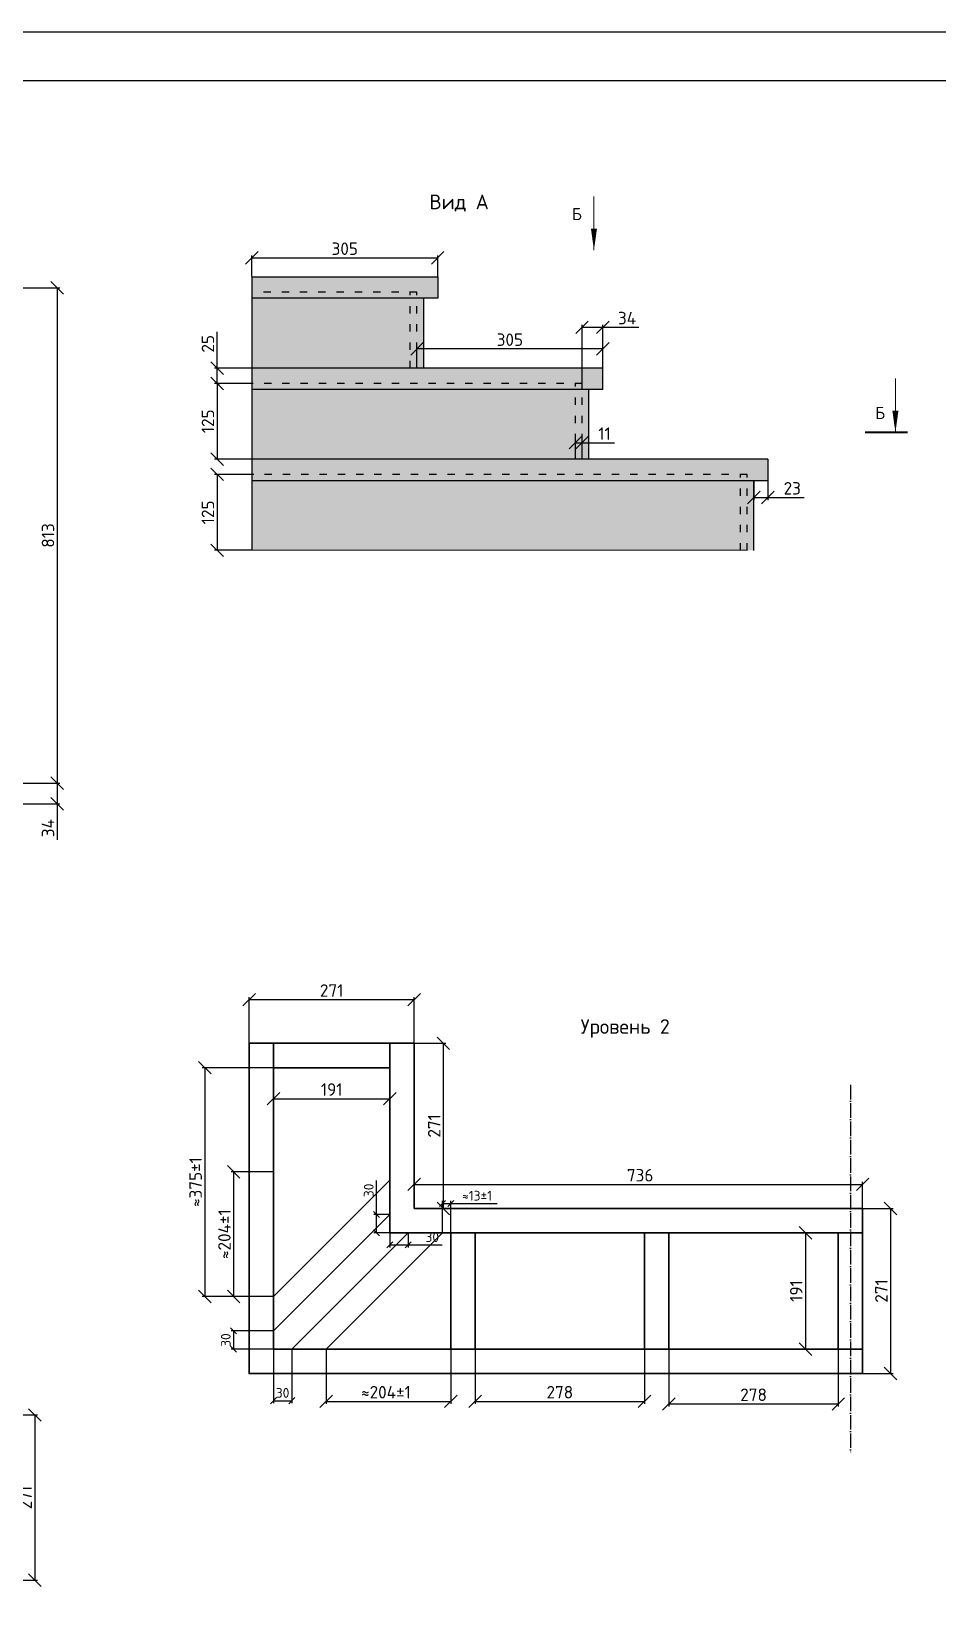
# Model space of a CAD drawing. Header units: millimetres. Extents: x 63961 to 279437, y 165795 to 374915.
# Drawn here: x 112680 to 114166, y 171321 to 173920 of the extents above; entities that cross this region are included whole.
import ezdxf

# ---------------------------------------------------------------- set-up
doc = ezdxf.new("R2010")
doc.units = ezdxf.units.MM
doc.linetypes.add('ACAD_ISO03W100', pattern=[30, 12, -18])
doc.linetypes.add('ACAD_ISO04W100', pattern=[30, 24, -3, 0, -3])
for name, color, linetype in [('Доска невидимый', 32, 'ACAD_ISO03W100'), ('Заливка доски', 32, 'Continuous'), ('Заливка ступени', 52, 'Continuous'), ('Оси', 120, 'ACAD_ISO04W100'), ('Рамка', 7, 'Continuous'), ('Ступень СМ305 Невидимая', 52, 'ACAD_ISO03W100')]:
    doc.layers.add(name, color=color, linetype=linetype)
for name, color, linetype, lineweight in [('Профиль 40x40', 220, 'Continuous', 35), ('Размеры', 150, 'Continuous', 0), ('Ступень СМ305', 52, 'Continuous', 30)]:
    doc.layers.add(name, color=color, linetype=linetype, lineweight=lineweight)
doc.styles.get("Standard").update_dxf_attribs({"font": 'isocpeur.ttf'})
doc.dimstyles.new('Копия Аннотативный', dxfattribs={"dimscale": 0, "dimtxt": 20.5, "dimasz": 20.5, "dimexe": 4.25, "dimexo": 0.625, "dimgap": 4.625, "dimtad": 1, "dimtxsty": 'Standard', "dimblk": 'OBLIQUE', "dimcen": 20.5, "dimclrd": 256, "dimclrt": 256, "dimadec": 0, "dimazin": 0, "dimtfac": 1, "dimtmove": 0, "dimatfit": 3, "dimfxl": 1, "dimtfillclr": 4, "dimarcsym": 0})

# ---------------------------------------------------------------- blocks, each defined once
blk = doc.blocks.new('_Oblique')
at = {"color": 0, "linetype": 'ByBlock', "lineweight": -2}
blk.add_line((-0.5, -0.5), (0.5, 0.5), dxfattribs=at)
blk = doc.blocks.new('*D229')
at = {"layer": 'Defpoints', "color": 0, "transparency": 16777216}
for p in [(113617.3, 173434.4), (113583.3, 173332.3), (113617.3, 173332.3)]:
    blk.add_point(p, dxfattribs=at)
at = {"layer": 'Размеры', "color": 0, "lineweight": -2, "transparency": 16777216}
for p, q in [((113583.3, 173333), (113583.3, 173438.7)), ((113617.3, 173333), (113617.3, 173438.7))]:
    blk.add_line(p, q, dxfattribs=at)
at = {"layer": 'Размеры', "lineweight": -2, "transparency": 16777216}
for p, q in [((113583.3, 173434.4), (113617.3, 173434.4)), ((113617.3, 173434.4), (113676.3, 173434.4))]:
    blk.add_line(p, q, dxfattribs=at)
at = {"layer": 'Размеры', "lineweight": -2, "transparency": 16777216, "xscale": 20.5, "yscale": 20.5, "zscale": 20.5, "rotation": 180}
blk.add_blockref('_Oblique', (113583.3, 173434.4), dxfattribs=at)
at = {"layer": 'Размеры', "lineweight": -2, "transparency": 16777216, "xscale": 20.5, "yscale": 20.5, "zscale": 20.5}
blk.add_blockref('_Oblique', (113617.3, 173434.4), dxfattribs=at)
at = {"layer": 'Размеры', "transparency": 16777216, "insert": (113657.1, 173449.5), "char_height": 20.5, "attachment_point": 5}
blk.add_mtext('34', dxfattribs=at)
blk = doc.blocks.new('*D230')
at = {"layer": 'Defpoints', "color": 0, "transparency": 16777216}
for p in [(113583.3, 173245), (113572.3, 173218), (113583.3, 173218)]:
    blk.add_point(p, dxfattribs=at)
at = {"layer": 'Размеры', "color": 0, "lineweight": -2, "transparency": 16777216}
for p, q in [((113572.3, 173218.6), (113572.3, 173249.3)), ((113583.3, 173218.6), (113583.3, 173249.3))]:
    blk.add_line(p, q, dxfattribs=at)
at = {"layer": 'Размеры', "lineweight": -2, "transparency": 16777216}
for p, q in [((113572.3, 173245), (113583.3, 173245)), ((113583.3, 173245), (113636.5, 173245))]:
    blk.add_line(p, q, dxfattribs=at)
at = {"layer": 'Размеры', "lineweight": -2, "transparency": 16777216, "xscale": 20.5, "yscale": 20.5, "zscale": 20.5, "rotation": 180}
blk.add_blockref('_Oblique', (113572.3, 173245), dxfattribs=at)
at = {"layer": 'Размеры', "lineweight": -2, "transparency": 16777216, "xscale": 20.5, "yscale": 20.5, "zscale": 20.5}
blk.add_blockref('_Oblique', (113583.3, 173245), dxfattribs=at)
at = {"layer": 'Размеры', "transparency": 16777216, "insert": (113620.2, 173259.9), "char_height": 20.5, "attachment_point": 5}
blk.add_mtext('11', dxfattribs=at)
blk = doc.blocks.new('*D231')
at = {"layer": 'Defpoints', "color": 0, "transparency": 16777216}
for p in [(113041.3, 173342.3), (112984.3, 173218), (113041.3, 173218)]:
    blk.add_point(p, dxfattribs=at)
at = {"layer": 'Размеры', "color": 0, "lineweight": -2, "transparency": 16777216}
for p, q in [((113040.7, 173342.3), (112980, 173342.3)), ((113040.7, 173218), (112980, 173218))]:
    blk.add_line(p, q, dxfattribs=at)
at = {"layer": 'Размеры', "lineweight": -2, "transparency": 16777216}
blk.add_line((112984.3, 173342.3), (112984.3, 173218), dxfattribs=at)
at = {"layer": 'Размеры', "lineweight": -2, "transparency": 16777216, "xscale": 20.5, "yscale": 20.5, "zscale": 20.5}
for p, rotation in [((112984.3, 173342.3), 90), ((112984.3, 173218), 270)]:
    blk.add_blockref('_Oblique', p, dxfattribs=dict(at, rotation=rotation))
at = {"layer": 'Размеры', "transparency": 16777216, "insert": (112969.2, 173280.2), "char_height": 20.5, "attachment_point": 5, "rotation": 90}
blk.add_mtext('125', dxfattribs=at)
blk = doc.blocks.new('*D232')
at = {"layer": 'Defpoints', "color": 0, "transparency": 16777216}
for p in [(113041.3, 173193), (112984.3, 173068.4), (113041.3, 173068.4)]:
    blk.add_point(p, dxfattribs=at)
at = {"layer": 'Размеры', "color": 0, "lineweight": -2, "transparency": 16777216}
for p, q in [((113040.7, 173193), (112980, 173193)), ((113040.7, 173068.4), (112980, 173068.4))]:
    blk.add_line(p, q, dxfattribs=at)
at = {"layer": 'Размеры', "lineweight": -2, "transparency": 16777216}
blk.add_line((112984.3, 173193), (112984.3, 173068.4), dxfattribs=at)
at = {"layer": 'Размеры', "lineweight": -2, "transparency": 16777216, "xscale": 20.5, "yscale": 20.5, "zscale": 20.5}
for p, rotation in [((112984.3, 173193), 90), ((112984.3, 173068.4), 270)]:
    blk.add_blockref('_Oblique', p, dxfattribs=dict(at, rotation=rotation))
at = {"layer": 'Размеры', "transparency": 16777216, "insert": (112969.2, 173130.7), "char_height": 20.5, "attachment_point": 5, "rotation": 90}
blk.add_mtext('125', dxfattribs=at)
blk = doc.blocks.new('*D233')
at = {"layer": 'Defpoints', "color": 0, "transparency": 16777216}
for p in [(113312.3, 173399), (113312.3, 173367.3), (113617.3, 173367.3)]:
    blk.add_point(p, dxfattribs=at)
at = {"layer": 'Размеры', "color": 0, "lineweight": -2, "transparency": 16777216}
for p, q in [((113312.3, 173368), (113312.3, 173403.3)), ((113617.3, 173368), (113617.3, 173403.3))]:
    blk.add_line(p, q, dxfattribs=at)
at = {"layer": 'Размеры', "lineweight": -2, "transparency": 16777216}
blk.add_line((113617.3, 173399), (113312.3, 173399), dxfattribs=at)
at = {"layer": 'Размеры', "lineweight": -2, "transparency": 16777216, "xscale": 20.5, "yscale": 20.5, "zscale": 20.5, "rotation": 180}
blk.add_blockref('_Oblique', (113312.3, 173399), dxfattribs=at)
at = {"layer": 'Размеры', "lineweight": -2, "transparency": 16777216, "xscale": 20.5, "yscale": 20.5, "zscale": 20.5}
blk.add_blockref('_Oblique', (113617.3, 173399), dxfattribs=at)
at = {"layer": 'Размеры', "transparency": 16777216, "insert": (113464.8, 173414.1), "char_height": 20.5, "attachment_point": 5}
blk.add_mtext('305', dxfattribs=at)
blk = doc.blocks.new('*D234')
at = {"layer": 'Defpoints', "color": 0, "transparency": 16777216}
for p in [(113865.3, 173182.3), (113888.3, 173182.3), (113888.3, 173155.1)]:
    blk.add_point(p, dxfattribs=at)
at = {"layer": 'Размеры', "color": 0, "lineweight": -2, "transparency": 16777216}
for p, q in [((113865.3, 173181.7), (113865.3, 173150.8)), ((113888.3, 173181.7), (113888.3, 173150.8))]:
    blk.add_line(p, q, dxfattribs=at)
at = {"layer": 'Размеры', "lineweight": -2, "transparency": 16777216}
for p, q in [((113865.3, 173155.1), (113888.3, 173155.1)), ((113888.3, 173155.1), (113947.8, 173155.1))]:
    blk.add_line(p, q, dxfattribs=at)
at = {"layer": 'Размеры', "lineweight": -2, "transparency": 16777216, "xscale": 20.5, "yscale": 20.5, "zscale": 20.5, "rotation": 180}
blk.add_blockref('_Oblique', (113865.3, 173155.1), dxfattribs=at)
at = {"layer": 'Размеры', "lineweight": -2, "transparency": 16777216, "xscale": 20.5, "yscale": 20.5, "zscale": 20.5}
blk.add_blockref('_Oblique', (113888.3, 173155.1), dxfattribs=at)
at = {"layer": 'Размеры', "transparency": 16777216, "insert": (113928.3, 173170.2), "char_height": 20.5, "attachment_point": 5}
blk.add_mtext('23', dxfattribs=at)
blk = doc.blocks.new('*D235')
at = {"layer": 'Defpoints', "color": 0, "transparency": 16777216}
for p in [(112984.3, 173367.3), (113041.3, 173367.3), (112984.3, 173342.3)]:
    blk.add_point(p, dxfattribs=at)
at = {"layer": 'Размеры', "lineweight": -2, "transparency": 16777216}
for p, q in [((112984.3, 173367.3), (112984.3, 173427)), ((112984.3, 173342.3), (112984.3, 173367.3))]:
    blk.add_line(p, q, dxfattribs=at)
at = {"layer": 'Размеры', "color": 0, "lineweight": -2, "transparency": 16777216}
for p, q in [((113040.7, 173367.3), (112980, 173367.3)), ((112984.9, 173342.3), (112988.5, 173342.3))]:
    blk.add_line(p, q, dxfattribs=at)
at = {"layer": 'Размеры', "lineweight": -2, "transparency": 16777216, "xscale": 20.5, "yscale": 20.5, "zscale": 20.5}
for p, rotation in [((112984.3, 173367.3), 90), ((112984.3, 173342.3), 270)]:
    blk.add_blockref('_Oblique', p, dxfattribs=dict(at, rotation=rotation))
at = {"layer": 'Размеры', "transparency": 16777216, "insert": (112969.2, 173407.4), "char_height": 20.5, "attachment_point": 5, "rotation": 90}
blk.add_mtext('25', dxfattribs=at)
blk = doc.blocks.new('*D240')
at = {"layer": 'Defpoints', "color": 0, "transparency": 16777216}
for p in [(113346.3, 173548.3), (113041.3, 173517.3), (113346.3, 173517.3)]:
    blk.add_point(p, dxfattribs=at)
at = {"layer": 'Размеры', "color": 0, "lineweight": -2, "transparency": 16777216}
for p, q in [((113041.3, 173518), (113041.3, 173552.5)), ((113346.3, 173518), (113346.3, 173552.5))]:
    blk.add_line(p, q, dxfattribs=at)
at = {"layer": 'Размеры', "lineweight": -2, "transparency": 16777216}
blk.add_line((113041.3, 173548.3), (113346.3, 173548.3), dxfattribs=at)
at = {"layer": 'Размеры', "lineweight": -2, "transparency": 16777216, "xscale": 20.5, "yscale": 20.5, "zscale": 20.5, "rotation": 180}
blk.add_blockref('_Oblique', (113041.3, 173548.3), dxfattribs=at)
at = {"layer": 'Размеры', "lineweight": -2, "transparency": 16777216, "xscale": 20.5, "yscale": 20.5, "zscale": 20.5}
blk.add_blockref('_Oblique', (113346.3, 173548.3), dxfattribs=at)
at = {"layer": 'Размеры', "transparency": 16777216, "insert": (113193.8, 173563.4), "char_height": 20.5, "attachment_point": 5}
blk.add_mtext('305', dxfattribs=at)
blk = doc.blocks.new('*D256')
at = {"layer": 'Defpoints', "color": 0, "transparency": 16777216}
for p in [(112617.7, 171649.4), (112617.7, 171378.4), (112685, 171378.4)]:
    blk.add_point(p, dxfattribs=at)
at = {"layer": 'Размеры', "color": 0, "lineweight": -2, "transparency": 16777216}
for p, q in [((112618.3, 171649.4), (112689.3, 171649.4)), ((112618.3, 171378.4), (112689.3, 171378.4))]:
    blk.add_line(p, q, dxfattribs=at)
at = {"layer": 'Размеры', "lineweight": -2, "transparency": 16777216}
blk.add_line((112685, 171649.4), (112685, 171378.4), dxfattribs=at)
at = {"layer": 'Размеры', "lineweight": -2, "transparency": 16777216, "xscale": 20.5, "yscale": 20.5, "zscale": 20.5}
for p, rotation in [((112685, 171649.4), 90), ((112685, 171378.4), 270)]:
    blk.add_blockref('_Oblique', p, dxfattribs=dict(at, rotation=rotation))
at = {"layer": 'Размеры', "transparency": 16777216, "insert": (112670.1, 171513.9), "char_height": 20.5, "attachment_point": 5, "rotation": 90}
blk.add_mtext('271', dxfattribs=at)
blk = doc.blocks.new('*D273')
at = {"layer": 'Defpoints', "color": 0, "transparency": 16777216}
for p in [(113307.8, 172331.1), (113036.8, 172259.4), (113307.8, 172259.4)]:
    blk.add_point(p, dxfattribs=at)
at = {"layer": 'Размеры', "color": 0, "lineweight": -2, "transparency": 16777216}
for p, q in [((113036.8, 172260), (113036.8, 172335.3)), ((113307.8, 172260), (113307.8, 172335.3))]:
    blk.add_line(p, q, dxfattribs=at)
at = {"layer": 'Размеры', "lineweight": -2, "transparency": 16777216}
blk.add_line((113036.8, 172331.1), (113307.8, 172331.1), dxfattribs=at)
at = {"layer": 'Размеры', "lineweight": -2, "transparency": 16777216, "xscale": 20.5, "yscale": 20.5, "zscale": 20.5, "rotation": 180}
blk.add_blockref('_Oblique', (113036.8, 172331.1), dxfattribs=at)
at = {"layer": 'Размеры', "lineweight": -2, "transparency": 16777216, "xscale": 20.5, "yscale": 20.5, "zscale": 20.5}
blk.add_blockref('_Oblique', (113307.8, 172331.1), dxfattribs=at)
at = {"layer": 'Размеры', "transparency": 16777216, "insert": (113172.3, 172346), "char_height": 20.5, "attachment_point": 5}
blk.add_mtext('271', dxfattribs=at)
blk = doc.blocks.new('*D274')
at = {"layer": 'Defpoints', "color": 0, "transparency": 16777216}
for p in [(114043.8, 172027.8), (113307.8, 171988.4), (114043.8, 171988.4)]:
    blk.add_point(p, dxfattribs=at)
at = {"layer": 'Размеры', "color": 0, "lineweight": -2, "transparency": 16777216}
for p, q in [((113307.8, 171989), (113307.8, 172032)), ((114043.8, 171989), (114043.8, 172032))]:
    blk.add_line(p, q, dxfattribs=at)
at = {"layer": 'Размеры', "lineweight": -2, "transparency": 16777216}
blk.add_line((113307.8, 172027.8), (114043.8, 172027.8), dxfattribs=at)
at = {"layer": 'Размеры', "lineweight": -2, "transparency": 16777216, "xscale": 20.5, "yscale": 20.5, "zscale": 20.5, "rotation": 180}
blk.add_blockref('_Oblique', (113307.8, 172027.8), dxfattribs=at)
at = {"layer": 'Размеры', "lineweight": -2, "transparency": 16777216, "xscale": 20.5, "yscale": 20.5, "zscale": 20.5}
blk.add_blockref('_Oblique', (114043.8, 172027.8), dxfattribs=at)
at = {"layer": 'Размеры', "transparency": 16777216, "insert": (113678.6, 172042.9), "char_height": 20.5, "attachment_point": 5}
blk.add_mtext('736', dxfattribs=at)
blk = doc.blocks.new('*D275')
at = {"layer": 'Defpoints', "color": 0, "transparency": 16777216}
for p in [(113307.8, 172259.4), (113307.8, 171988.4), (113355.5, 171988.4)]:
    blk.add_point(p, dxfattribs=at)
at = {"layer": 'Размеры', "color": 0, "lineweight": -2, "transparency": 16777216}
for p, q in [((113308.4, 172259.4), (113359.8, 172259.4)), ((113308.4, 171988.4), (113359.8, 171988.4))]:
    blk.add_line(p, q, dxfattribs=at)
at = {"layer": 'Размеры', "lineweight": -2, "transparency": 16777216}
blk.add_line((113355.5, 172259.4), (113355.5, 171988.4), dxfattribs=at)
at = {"layer": 'Размеры', "lineweight": -2, "transparency": 16777216, "xscale": 20.5, "yscale": 20.5, "zscale": 20.5}
for p, rotation in [((113355.5, 172259.4), 90), ((113355.5, 171988.4), 270)]:
    blk.add_blockref('_Oblique', p, dxfattribs=dict(at, rotation=rotation))
at = {"layer": 'Размеры', "transparency": 16777216, "insert": (113340.6, 172123.9), "char_height": 20.5, "attachment_point": 5, "rotation": 90}
blk.add_mtext('271', dxfattribs=at)
blk = doc.blocks.new('*D276')
at = {"layer": 'Defpoints', "color": 0, "transparency": 16777216}
for p in [(113076.8, 172048.4), (113011.4, 171843.9), (113076.8, 171843.9)]:
    blk.add_point(p, dxfattribs=at)
at = {"layer": 'Размеры', "color": 0, "lineweight": -2, "transparency": 16777216}
for p, q in [((113076.1, 172048.4), (113007.1, 172048.4)), ((113076.1, 171843.9), (113007.1, 171843.9))]:
    blk.add_line(p, q, dxfattribs=at)
at = {"layer": 'Размеры', "lineweight": -2, "transparency": 16777216}
blk.add_line((113011.4, 172048.4), (113011.4, 171843.9), dxfattribs=at)
at = {"layer": 'Размеры', "lineweight": -2, "transparency": 16777216, "xscale": 20.5, "yscale": 20.5, "zscale": 20.5}
for p, rotation in [((113011.4, 172048.4), 90), ((113011.4, 171843.9), 270)]:
    blk.add_blockref('_Oblique', p, dxfattribs=dict(at, rotation=rotation))
at = {"layer": 'Размеры', "transparency": 16777216, "insert": (112996.3, 171946.2), "char_height": 20.5, "attachment_point": 5, "rotation": 90}
blk.add_mtext('≈204%%P1', dxfattribs=at)
blk = doc.blocks.new('*D277')
at = {"layer": 'Defpoints', "color": 0, "transparency": 16777216}
for p in [(113367.8, 171996.5), (113354.3, 171948.4), (113367.8, 171948.4)]:
    blk.add_point(p, dxfattribs=at)
at = {"layer": 'Размеры', "color": 0, "lineweight": -2, "transparency": 16777216}
for p, q in [((113354.3, 171949), (113354.3, 172000.8)), ((113367.8, 171949), (113367.8, 172000.8))]:
    blk.add_line(p, q, dxfattribs=at)
at = {"layer": 'Размеры', "lineweight": -2, "transparency": 16777216}
for p, q in [((113354.3, 171996.5), (113367.8, 171996.5)), ((113367.8, 171996.5), (113444.2, 171996.5))]:
    blk.add_line(p, q, dxfattribs=at)
at = {"layer": 'Размеры', "lineweight": -2, "transparency": 16777216, "xscale": 10, "yscale": 10, "zscale": 10, "rotation": 180}
blk.add_blockref('_Oblique', (113354.3, 171996.5), dxfattribs=at)
at = {"layer": 'Размеры', "lineweight": -2, "transparency": 16777216, "xscale": 10, "yscale": 10, "zscale": 10}
blk.add_blockref('_Oblique', (113367.8, 171996.5), dxfattribs=at)
at = {"layer": 'Размеры', "transparency": 16777216, "insert": (113411, 172009.3), "char_height": 16, "attachment_point": 5}
blk.add_mtext('≈13%%P1', dxfattribs=at)
blk = doc.blocks.new('*D278')
at = {"layer": 'Defpoints', "color": 0, "transparency": 16777216}
for p in [(113163.3, 171757.4), (113367.8, 171757.4), (113367.8, 171671.7)]:
    blk.add_point(p, dxfattribs=at)
at = {"layer": 'Размеры', "color": 0, "lineweight": -2, "transparency": 16777216}
for p, q in [((113163.3, 171756.8), (113163.3, 171667.5)), ((113367.8, 171756.8), (113367.8, 171667.5))]:
    blk.add_line(p, q, dxfattribs=at)
at = {"layer": 'Размеры', "lineweight": -2, "transparency": 16777216}
blk.add_line((113163.3, 171671.7), (113367.8, 171671.7), dxfattribs=at)
at = {"layer": 'Размеры', "lineweight": -2, "transparency": 16777216, "xscale": 20.5, "yscale": 20.5, "zscale": 20.5, "rotation": 180}
blk.add_blockref('_Oblique', (113163.3, 171671.7), dxfattribs=at)
at = {"layer": 'Размеры', "lineweight": -2, "transparency": 16777216, "xscale": 20.5, "yscale": 20.5, "zscale": 20.5}
blk.add_blockref('_Oblique', (113367.8, 171671.7), dxfattribs=at)
at = {"layer": 'Размеры', "transparency": 16777216, "insert": (113261.4, 171686.8), "char_height": 20.5, "attachment_point": 5}
blk.add_mtext('≈204%%P1', dxfattribs=at)
blk = doc.blocks.new('*D279')
at = {"layer": 'Defpoints', "color": 0, "transparency": 16777216}
for p in [(113267.8, 171948.4), (113297.8, 171948.4), (113297.8, 171928.5)]:
    blk.add_point(p, dxfattribs=at)
at = {"layer": 'Размеры', "color": 0, "lineweight": -2, "transparency": 16777216}
for p, q in [((113267.8, 171947.8), (113267.8, 171924.3)), ((113297.8, 171947.8), (113297.8, 171924.3))]:
    blk.add_line(p, q, dxfattribs=at)
at = {"layer": 'Размеры', "lineweight": -2, "transparency": 16777216}
for p, q in [((113267.8, 171928.5), (113297.8, 171928.5)), ((113297.8, 171928.5), (113353.6, 171928.5))]:
    blk.add_line(p, q, dxfattribs=at)
at = {"layer": 'Размеры', "lineweight": -2, "transparency": 16777216, "xscale": 10, "yscale": 10, "zscale": 10, "rotation": 180}
blk.add_blockref('_Oblique', (113267.8, 171928.5), dxfattribs=at)
at = {"layer": 'Размеры', "lineweight": -2, "transparency": 16777216, "xscale": 10, "yscale": 10, "zscale": 10}
blk.add_blockref('_Oblique', (113297.8, 171928.5), dxfattribs=at)
at = {"layer": 'Размеры', "transparency": 16777216, "insert": (113337.5, 171941.3), "char_height": 16, "attachment_point": 5}
blk.add_mtext('30', dxfattribs=at)
blk = doc.blocks.new('*D280')
at = {"layer": 'Defpoints', "color": 0, "transparency": 16777216}
for p in [(113267.8, 171978.4), (113245.9, 171948.4), (113267.8, 171948.4)]:
    blk.add_point(p, dxfattribs=at)
at = {"layer": 'Размеры', "lineweight": -2, "transparency": 16777216}
for p, q in [((113245.9, 171978.4), (113245.9, 172034.2)), ((113245.9, 171948.4), (113245.9, 171978.4))]:
    blk.add_line(p, q, dxfattribs=at)
at = {"layer": 'Размеры', "color": 0, "lineweight": -2, "transparency": 16777216}
for p, q in [((113267.1, 171978.4), (113241.7, 171978.4)), ((113267.1, 171948.4), (113241.7, 171948.4))]:
    blk.add_line(p, q, dxfattribs=at)
at = {"layer": 'Размеры', "lineweight": -2, "transparency": 16777216, "xscale": 10, "yscale": 10, "zscale": 10}
for p, rotation in [((113245.9, 171978.4), 90), ((113245.9, 171948.4), 270)]:
    blk.add_blockref('_Oblique', p, dxfattribs=dict(at, rotation=rotation))
at = {"layer": 'Размеры', "transparency": 16777216, "insert": (113233.1, 172018.1), "char_height": 16, "attachment_point": 5, "rotation": 90}
blk.add_mtext('30', dxfattribs=at)
blk = doc.blocks.new('*D281')
at = {"layer": 'Defpoints', "color": 0, "transparency": 16777216}
for p in [(113076.8, 171787.4), (113011.3, 171757.4), (113076.8, 171757.4)]:
    blk.add_point(p, dxfattribs=at)
at = {"layer": 'Размеры', "color": 0, "lineweight": -2, "transparency": 16777216}
for p, q in [((113076.1, 171787.4), (113007.1, 171787.4)), ((113076.1, 171757.4), (113007.1, 171757.4))]:
    blk.add_line(p, q, dxfattribs=at)
at = {"layer": 'Размеры', "lineweight": -2, "transparency": 16777216}
blk.add_line((113011.3, 171787.4), (113011.3, 171757.4), dxfattribs=at)
at = {"layer": 'Размеры', "lineweight": -2, "transparency": 16777216, "xscale": 10, "yscale": 10, "zscale": 10}
for p, rotation in [((113011.3, 171787.4), 90), ((113011.3, 171757.4), 270)]:
    blk.add_blockref('_Oblique', p, dxfattribs=dict(at, rotation=rotation))
at = {"layer": 'Размеры', "transparency": 16777216, "insert": (112998.5, 171772.4), "char_height": 16, "attachment_point": 5, "rotation": 90}
blk.add_mtext('30', dxfattribs=at)
blk = doc.blocks.new('*D282')
at = {"layer": 'Defpoints', "color": 0, "transparency": 16777216}
for p in [(113076.8, 171757.4), (113106.8, 171757.4), (113106.8, 171672.9)]:
    blk.add_point(p, dxfattribs=at)
at = {"layer": 'Размеры', "color": 0, "lineweight": -2, "transparency": 16777216}
for p, q in [((113076.8, 171756.8), (113076.8, 171668.6)), ((113106.8, 171756.8), (113106.8, 171668.6))]:
    blk.add_line(p, q, dxfattribs=at)
at = {"layer": 'Размеры', "lineweight": -2, "transparency": 16777216}
blk.add_line((113076.8, 171672.9), (113106.8, 171672.9), dxfattribs=at)
at = {"layer": 'Размеры', "lineweight": -2, "transparency": 16777216, "xscale": 10, "yscale": 10, "zscale": 10, "rotation": 180}
blk.add_blockref('_Oblique', (113076.8, 171672.9), dxfattribs=at)
at = {"layer": 'Размеры', "lineweight": -2, "transparency": 16777216, "xscale": 10, "yscale": 10, "zscale": 10}
blk.add_blockref('_Oblique', (113106.8, 171672.9), dxfattribs=at)
at = {"layer": 'Размеры', "transparency": 16777216, "insert": (113091.8, 171685.7), "char_height": 16, "attachment_point": 5}
blk.add_mtext('30', dxfattribs=at)
blk = doc.blocks.new('*D283')
at = {"layer": 'Defpoints', "color": 0, "transparency": 16777216}
for p in [(113076.8, 172219.4), (112964.1, 171843.9), (113076.8, 171843.9)]:
    blk.add_point(p, dxfattribs=at)
at = {"layer": 'Размеры', "color": 0, "lineweight": -2, "transparency": 16777216}
for p, q in [((113076.1, 172219.4), (112959.9, 172219.4)), ((113076.1, 171843.9), (112959.9, 171843.9))]:
    blk.add_line(p, q, dxfattribs=at)
at = {"layer": 'Размеры', "lineweight": -2, "transparency": 16777216}
blk.add_line((112964.1, 172219.4), (112964.1, 171843.9), dxfattribs=at)
at = {"layer": 'Размеры', "lineweight": -2, "transparency": 16777216, "xscale": 20.5, "yscale": 20.5, "zscale": 20.5}
for p, rotation in [((112964.1, 172219.4), 90), ((112964.1, 171843.9), 270)]:
    blk.add_blockref('_Oblique', p, dxfattribs=dict(at, rotation=rotation))
at = {"layer": 'Размеры', "transparency": 16777216, "insert": (112949, 172031.7), "char_height": 20.5, "attachment_point": 5, "rotation": 90}
blk.add_mtext('≈375%%P1', dxfattribs=at)
blk = doc.blocks.new('*D284')
at = {"layer": 'Defpoints', "color": 0, "transparency": 16777216}
for p in [(113076.8, 172219.4), (113267.8, 172219.4), (113267.8, 172168.4)]:
    blk.add_point(p, dxfattribs=at)
at = {"layer": 'Размеры', "color": 0, "lineweight": -2, "transparency": 16777216}
for p, q in [((113076.8, 172218.8), (113076.8, 172164.2)), ((113267.8, 172218.8), (113267.8, 172164.2))]:
    blk.add_line(p, q, dxfattribs=at)
at = {"layer": 'Размеры', "lineweight": -2, "transparency": 16777216}
blk.add_line((113076.8, 172168.4), (113267.8, 172168.4), dxfattribs=at)
at = {"layer": 'Размеры', "lineweight": -2, "transparency": 16777216, "xscale": 20.5, "yscale": 20.5, "zscale": 20.5, "rotation": 180}
blk.add_blockref('_Oblique', (113076.8, 172168.4), dxfattribs=at)
at = {"layer": 'Размеры', "lineweight": -2, "transparency": 16777216, "xscale": 20.5, "yscale": 20.5, "zscale": 20.5}
blk.add_blockref('_Oblique', (113267.8, 172168.4), dxfattribs=at)
at = {"layer": 'Размеры', "transparency": 16777216, "insert": (113172.3, 172183.5), "char_height": 20.5, "attachment_point": 5}
blk.add_mtext('191', dxfattribs=at)
blk = doc.blocks.new('*D285')
at = {"layer": 'Defpoints', "color": 0, "transparency": 16777216}
for p in [(113407.8, 171757.4), (113685.8, 171757.4), (113685.8, 171671.7)]:
    blk.add_point(p, dxfattribs=at)
at = {"layer": 'Размеры', "color": 0, "lineweight": -2, "transparency": 16777216}
for p, q in [((113407.8, 171756.8), (113407.8, 171667.5)), ((113685.8, 171756.8), (113685.8, 171667.5))]:
    blk.add_line(p, q, dxfattribs=at)
at = {"layer": 'Размеры', "lineweight": -2, "transparency": 16777216}
blk.add_line((113407.8, 171671.7), (113685.8, 171671.7), dxfattribs=at)
at = {"layer": 'Размеры', "lineweight": -2, "transparency": 16777216, "xscale": 20.5, "yscale": 20.5, "zscale": 20.5, "rotation": 180}
blk.add_blockref('_Oblique', (113407.8, 171671.7), dxfattribs=at)
at = {"layer": 'Размеры', "lineweight": -2, "transparency": 16777216, "xscale": 20.5, "yscale": 20.5, "zscale": 20.5}
blk.add_blockref('_Oblique', (113685.8, 171671.7), dxfattribs=at)
at = {"layer": 'Размеры', "transparency": 16777216, "insert": (113546.8, 171686.8), "char_height": 20.5, "attachment_point": 5}
blk.add_mtext('278', dxfattribs=at)
blk = doc.blocks.new('*D286')
at = {"layer": 'Defpoints', "color": 0, "transparency": 16777216}
for p in [(113725.8, 171757.4), (114003.8, 171757.4), (114003.8, 171667.5)]:
    blk.add_point(p, dxfattribs=at)
at = {"layer": 'Размеры', "color": 0, "lineweight": -2, "transparency": 16777216}
for p, q in [((113725.8, 171756.8), (113725.8, 171663.2)), ((114003.8, 171756.8), (114003.8, 171663.2))]:
    blk.add_line(p, q, dxfattribs=at)
at = {"layer": 'Размеры', "lineweight": -2, "transparency": 16777216}
blk.add_line((113725.8, 171667.5), (114003.8, 171667.5), dxfattribs=at)
at = {"layer": 'Размеры', "lineweight": -2, "transparency": 16777216, "xscale": 20.5, "yscale": 20.5, "zscale": 20.5, "rotation": 180}
blk.add_blockref('_Oblique', (113725.8, 171667.5), dxfattribs=at)
at = {"layer": 'Размеры', "lineweight": -2, "transparency": 16777216, "xscale": 20.5, "yscale": 20.5, "zscale": 20.5}
blk.add_blockref('_Oblique', (114003.8, 171667.5), dxfattribs=at)
at = {"layer": 'Размеры', "transparency": 16777216, "insert": (113864.8, 171682.6), "char_height": 20.5, "attachment_point": 5}
blk.add_mtext('278', dxfattribs=at)
blk = doc.blocks.new('*D287')
at = {"layer": 'Defpoints', "color": 0, "transparency": 16777216}
for p in [(114003.8, 171948.4), (113950, 171757.4), (114003.8, 171757.4)]:
    blk.add_point(p, dxfattribs=at)
at = {"layer": 'Размеры', "color": 0, "lineweight": -2, "transparency": 16777216}
for p, q in [((114003.1, 171948.4), (113945.7, 171948.4)), ((114003.1, 171757.4), (113945.7, 171757.4))]:
    blk.add_line(p, q, dxfattribs=at)
at = {"layer": 'Размеры', "lineweight": -2, "transparency": 16777216}
blk.add_line((113950, 171948.4), (113950, 171757.4), dxfattribs=at)
at = {"layer": 'Размеры', "lineweight": -2, "transparency": 16777216, "xscale": 20.5, "yscale": 20.5, "zscale": 20.5}
for p, rotation in [((113950, 171948.4), 90), ((113950, 171757.4), 270)]:
    blk.add_blockref('_Oblique', p, dxfattribs=dict(at, rotation=rotation))
at = {"layer": 'Размеры', "transparency": 16777216, "insert": (113934.9, 171852.9), "char_height": 20.5, "attachment_point": 5, "rotation": 90}
blk.add_mtext('191', dxfattribs=at)
blk = doc.blocks.new('*D288')
at = {"layer": 'Defpoints', "color": 0, "transparency": 16777216}
for p in [(114043.8, 171988.4), (114043.8, 171717.4), (114089.5, 171717.4)]:
    blk.add_point(p, dxfattribs=at)
at = {"layer": 'Размеры', "color": 0, "lineweight": -2, "transparency": 16777216}
for p, q in [((114044.4, 171988.4), (114093.8, 171988.4)), ((114044.4, 171717.4), (114093.8, 171717.4))]:
    blk.add_line(p, q, dxfattribs=at)
at = {"layer": 'Размеры', "lineweight": -2, "transparency": 16777216}
blk.add_line((114089.5, 171988.4), (114089.5, 171717.4), dxfattribs=at)
at = {"layer": 'Размеры', "lineweight": -2, "transparency": 16777216, "xscale": 20.5, "yscale": 20.5, "zscale": 20.5}
for p, rotation in [((114089.5, 171988.4), 90), ((114089.5, 171717.4), 270)]:
    blk.add_blockref('_Oblique', p, dxfattribs=dict(at, rotation=rotation))
at = {"layer": 'Размеры', "transparency": 16777216, "insert": (114074.6, 171852.9), "char_height": 20.5, "attachment_point": 5, "rotation": 90}
blk.add_mtext('271', dxfattribs=at)
blk = doc.blocks.new('*D303')
at = {"layer": 'Defpoints', "color": 0, "transparency": 16777216}
for p in [(112600, 173499.3), (112600, 172686.3), (112721.8, 172686.3)]:
    blk.add_point(p, dxfattribs=at)
at = {"layer": 'Размеры', "color": 0, "lineweight": -2, "transparency": 16777216}
for p, q in [((112600.6, 173499.3), (112726.1, 173499.3)), ((112600.6, 172686.3), (112726.1, 172686.3))]:
    blk.add_line(p, q, dxfattribs=at)
at = {"layer": 'Размеры', "lineweight": -2, "transparency": 16777216}
blk.add_line((112721.8, 173499.3), (112721.8, 172686.3), dxfattribs=at)
at = {"layer": 'Размеры', "lineweight": -2, "transparency": 16777216, "xscale": 20.5, "yscale": 20.5, "zscale": 20.5}
for p, rotation in [((112721.8, 173499.3), 90), ((112721.8, 172686.3), 270)]:
    blk.add_blockref('_Oblique', p, dxfattribs=dict(at, rotation=rotation))
at = {"layer": 'Размеры', "transparency": 16777216, "insert": (112706.7, 173092.8), "char_height": 20.5, "attachment_point": 5, "rotation": 90}
blk.add_mtext('813', dxfattribs=at)
blk = doc.blocks.new('*D304')
at = {"layer": 'Defpoints', "color": 0, "transparency": 16777216}
for p in [(112580, 172686.3), (112580, 172652.3), (112721.8, 172652.3)]:
    blk.add_point(p, dxfattribs=at)
at = {"layer": 'Размеры', "color": 0, "lineweight": -2, "transparency": 16777216}
for p, q in [((112580.6, 172686.3), (112726.1, 172686.3)), ((112580.6, 172652.3), (112726.1, 172652.3))]:
    blk.add_line(p, q, dxfattribs=at)
at = {"layer": 'Размеры', "lineweight": -2, "transparency": 16777216}
for p, q in [((112721.8, 172686.3), (112721.8, 172652.3)), ((112721.8, 172652.3), (112721.8, 172593.3))]:
    blk.add_line(p, q, dxfattribs=at)
at = {"layer": 'Размеры', "lineweight": -2, "transparency": 16777216, "xscale": 20.5, "yscale": 20.5, "zscale": 20.5}
for p, rotation in [((112721.8, 172686.3), 90), ((112721.8, 172652.3), 270)]:
    blk.add_blockref('_Oblique', p, dxfattribs=dict(at, rotation=rotation))
at = {"layer": 'Размеры', "transparency": 16777216, "insert": (112706.7, 172612.5), "char_height": 20.5, "attachment_point": 5, "rotation": 90}
blk.add_mtext('34', dxfattribs=at)

msp = doc.modelspace()

# ---------------------------------------------------------------- hatches: boundary and pattern name
at = {"layer": 'Заливка доски', "true_color": 0xfff5e1}
h = msp.add_hatch(color=7, dxfattribs=at)
h.dxf.hatch_style = 1
h.paths.add_polyline_path([(113323.297, 173482.332), (113041.297, 173482.332), (113041.297, 173367.332), (113323.297, 173367.332)])
h.paths.add_polyline_path([(113594.297, 173332.332), (113041.297, 173332.332), (113041.297, 173218.015), (113594.297, 173218.015)])
h.paths.add_polyline_path([(113865.297, 173182.332), (113041.297, 173182.332), (113041.297, 173068.441), (113865.297, 173068.163)])
at = {"layer": 'Заливка ступени', "true_color": 0xf8f6b0}
h = msp.add_hatch(color=51, dxfattribs=at)
h.dxf.hatch_style = 1
h.paths.add_polyline_path([(113346.297, 173482.332), (113346.297, 173517.332), (113041.297, 173517.332), (113041.297, 173482.332)])
h.paths.add_polyline_path([(113617.297, 173332.332), (113617.297, 173367.333), (113041.297, 173367.332), (113041.297, 173332.332)])
h.paths.add_polyline_path([(113888.297, 173182.332), (113888.297, 173218.015), (113041.297, 173218.015), (113041.297, 173182.332)])

# ---------------------------------------------------------------- linework, layer by layer
at = {"layer": 'Доска невидимый'}
for p, q in [((113312.297, 173492.332), (113041.297, 173492.332)), ((113301.297, 173367.332), (113301.297, 173492.332)), ((113312.297, 173367.332), (113312.297, 173492.332)), ((113583.297, 173342.332), (113041.297, 173342.332)), ((113572.297, 173217.332), (113572.297, 173342.332)), ((113583.297, 173217.332), (113583.297, 173342.332)), ((113854.297, 173193.014), (113041.297, 173193.014)), ((113843.297, 173068.014), (113843.297, 173193.014)), ((113854.297, 173068.014), (113854.297, 173193.014))]:
    msp.add_line(p, q, dxfattribs=at)
at = {"layer": 'Заливка доски'}
for p, q in [((113323.297, 173482.332), (113323.297, 173367.332)), ((113594.297, 173218.163), (113594.297, 173332.332)), ((113865.297, 173068.163), (113865.297, 173182.332))]:
    msp.add_line(p, q, dxfattribs=at)
at = {"layer": 'Оси'}
msp.add_line((114023.775, 172191.192), (114023.775, 171588.217), dxfattribs=at)
at = {"layer": 'Профиль 40x40'}
for p, q in [((113076.775, 171843.949), (113267.775, 172034.949)), ((113076.775, 171787.38), (113267.775, 171978.38)), ((113106.775, 171757.38), (113297.775, 171948.38)), ((113163.343, 171757.38), (113354.343, 171948.38))]:
    msp.add_line(p, q, dxfattribs=at)
for points in [[(113076.775, 171717.38), (113036.775, 171717.38), (113036.775, 172259.38), (113076.775, 172259.38), (113076.775, 171757.38)], [(113307.775, 171948.38), (113267.775, 171948.38), (113267.775, 172259.38), (113307.775, 172259.38), (113307.775, 171988.38)], [(113307.775, 171988.38), (114043.775, 171988.38), (114043.775, 171948.38), (113267.775, 171948.38), (113267.775, 171988.38)], [(113076.775, 171757.38), (114043.775, 171757.38), (114043.775, 171717.38), (113036.775, 171717.38), (113036.775, 171757.38)]]:
    msp.add_lwpolyline(points, dxfattribs=at)
for points in [[(113076.775, 172259.38), (113267.775, 172259.38), (113267.775, 172219.38), (113076.775, 172219.38)], [(113367.775, 171948.38), (113407.775, 171948.38), (113407.775, 171757.38), (113367.775, 171757.38)], [(113685.775, 171948.38), (113725.775, 171948.38), (113725.775, 171757.38), (113685.775, 171757.38)], [(114003.775, 171948.38), (114043.775, 171948.38), (114043.775, 171757.38), (114003.775, 171757.38)]]:
    msp.add_lwpolyline(points, close=True, dxfattribs=at)
at = {"layer": 'Размеры', "color": 2}
for p, q in [((113602.813, 173560.873), (113602.813, 173649.337)), ((114097.587, 173261.906), (114097.587, 173350.37))]:
    msp.add_line(p, q, dxfattribs=at)
at = {"layer": 'Размеры', "color": 2, "lineweight": 40}
msp.add_line((114117.508, 173261.906), (114047.705, 173261.906), dxfattribs=at)
at = {"layer": 'Размеры'}
msp.add_line((113267.775, 171948.38), (113267.775, 172048.38), dxfattribs=at)
at = {"layer": 'Размеры', "color": 2}
for points in [[(113602.813, 173560.873, 0, 10, 0), (113602.813, 173596.484, 10, 10, 0)], [(114097.587, 173261.906, 0, 10, 0), (114097.587, 173297.517, 10, 10, 0)]]:
    msp.add_lwpolyline(points, format="xyseb", dxfattribs=at)
at = {"layer": 'Размеры', "color": 2, "const_width": 5}
for points in [[(113602.813, 173560.873), (113602.813, 173560.873)], [(114134.608, 173261.906), (114134.608, 173261.906)]]:
    msp.add_lwpolyline(points, dxfattribs=at)
at = {"layer": 'Рамка'}
for points in [[(109011.663, 173919.573), (115731.663, 173919.573), (115731.663, 169167.573), (109011.663, 169167.573)], [(109331.663, 173839.573), (115651.663, 173839.573), (115651.663, 169247.573), (109331.663, 169247.573)]]:
    msp.add_lwpolyline(points, close=True, dxfattribs=at)
at = {"layer": 'Ступень СМ305'}
for p, q in [((113041.297, 173517.332), (113041.297, 173068.441)), ((113041.297, 173517.332), (113041.297, 173482.332)), ((113041.297, 173517.332), (113346.297, 173517.332)), ((113346.297, 173517.333), (113346.297, 173482.332)), ((113346.297, 173482.332), (113041.297, 173482.332)), ((113617.297, 173367.333), (113041.297, 173367.332)), ((113041.297, 173367.332), (113041.297, 173332.332)), ((113617.297, 173332.332), (113617.297, 173367.333)), ((113617.297, 173332.332), (113041.297, 173332.332)), ((113888.297, 173218.015), (113041.297, 173218.015)), ((113888.297, 173218.015), (113888.297, 173182.332)), ((113888.297, 173182.332), (113041.297, 173182.332)), ((113854.297, 173068.031), (113041.297, 173068.441))]:
    msp.add_line(p, q, dxfattribs=at)
at = {"layer": 'Ступень СМ305 Невидимая', "lineweight": 0}
for p, q in [((113307.775, 172259.38), (113307.775, 171988.38)), ((113307.775, 171988.38), (114023.775, 171988.38)), ((113036.775, 171717.38), (114023.775, 171717.38))]:
    msp.add_line(p, q, dxfattribs=at)

# ---------------------------------------------------------------- texts
at = {"layer": 'Размеры', "color": 7}
msp.add_text('Вид A', height=24, dxfattribs=at).set_placement((113332.629, 173628.184))
at = {"layer": 'Размеры', "color": 2, "char_height": 20, "attachment_point": 3}
for insert in [(113582.964, 173630.261), (114080.704, 173303.837)]:
    msp.add_mtext('Б', dxfattribs=dict(at, insert=insert))
at = {"layer": 'Размеры', "color": 7, "ltscale": 1.5, "insert": (113727.355, 172298.936), "char_height": 24, "attachment_point": 3}
msp.add_mtext('\\A1;Уровень 2', dxfattribs=at)

# ---------------------------------------------------------------- dimensions: what is measured, and where the dimension line sits
at = {"layer": 'Размеры'}
for base, p1, p2, picture, middle in [((113346.297, 173548.279), (113041.297, 173517.332), (113346.297, 173517.333), '*D240', (113193.797, 173563.378)), ((113617.297, 173434.406), (113583.297, 173332.332), (113617.297, 173332.332), '*D229', (113657.056, 173449.505)), ((113312.297, 173399.006), (113617.297, 173367.333), (113312.297, 173367.332), '*D233', (113464.797, 173414.105)), ((113583.297, 173245.02), (113572.297, 173218.015), (113583.297, 173218.015), '*D230', (113620.162, 173259.937)), ((113888.297, 173155.068), (113865.297, 173182.332), (113888.297, 173182.332), '*D234', (113928.28, 173170.167)), ((113307.775, 172331.053), (113036.775, 172259.38), (113307.775, 172259.38), '*D273', (113172.275, 172345.97)), ((113267.775, 172168.421), (113076.775, 172219.38), (113267.775, 172219.38), '*D284', (113172.275, 172183.513)), ((113685.775, 171671.749), (113407.775, 171757.38), (113685.775, 171757.38), '*D285', (113546.775, 171686.841)), ((114003.775, 171667.499), (113725.775, 171757.38), (114003.775, 171757.38), '*D286', (113864.775, 171682.591))]:
    dim = msp.add_linear_dim(base=base, p1=p1, p2=p2, dimstyle='Копия Аннотативный', dxfattribs=at)
    dim.commit()
    dim.dimension.update_dxf_attribs({"geometry": picture, "text_midpoint": middle})
for base, p1, p2, picture, middle in [((112721.823, 172686.295), (112599.953, 173499.295), (112599.953, 172686.295), '*D303', (112706.724, 173092.795)), ((112984.261, 173367.332), (112984.261, 173342.332), (113041.297, 173367.332), '*D235', (112969.169, 173407.392)), ((112721.823, 172652.295), (112579.953, 172686.295), (112579.953, 172652.295), '*D304', (112706.724, 172612.536)), ((113355.543, 171988.38), (113307.775, 172259.38), (113307.775, 171988.38), '*D275', (113340.626, 172123.88)), ((114089.505, 171717.38), (114043.775, 171988.38), (114043.775, 171717.38), '*D288', (114074.588, 171852.88)), ((113949.984, 171757.38), (114003.775, 171948.38), (114003.775, 171757.38), '*D287', (113934.892, 171852.88)), ((112685.001, 171378.409), (112617.699, 171649.409), (112617.699, 171378.409), '*D256', (112670.084, 171513.909))]:
    dim = msp.add_linear_dim(base=base, p1=p1, p2=p2, angle=90, dimstyle='Копия Аннотативный', dxfattribs=at)
    dim.commit()
    dim.dimension.update_dxf_attribs({"geometry": picture, "text_midpoint": middle})
for base, p1, p2, text, picture, middle in [((112984.261, 173218.015), (113041.297, 173342.332), (113041.297, 173218.015), '125', '*D231', (112969.169, 173280.173)), ((112984.261, 173068.441), (113041.297, 173193.014), (113041.297, 173068.441), '125', '*D232', (112969.169, 173130.728)), ((112964.102, 171843.949), (113076.775, 172219.38), (113076.775, 171843.949), '≈375%%P1', '*D283', (112949.004, 172031.665)), ((113011.389, 171843.949), (113076.775, 172048.38), (113076.775, 171843.949), '≈204%%P1', '*D276', (112996.297, 171946.165))]:
    dim = msp.add_linear_dim(base=base, p1=p1, p2=p2, angle=90, text=text, dimstyle='Копия Аннотативный', dxfattribs=at)
    dim.commit()
    dim.dimension.update_dxf_attribs({"geometry": picture, "text_midpoint": middle})
dim = msp.add_linear_dim(base=(114043.775, 172027.762), p1=(113307.775, 171988.38), p2=(114043.775, 171988.38), dimstyle='Копия Аннотативный', dxfattribs=at)
dim.commit()
dim.dimension.update_dxf_attribs({"geometry": '*D274', "text_midpoint": (113678.63, 172027.762), "dimtype": 160})
for base, p1, p2, picture, middle in [((113245.917, 171948.38), (113267.775, 171978.38), (113267.775, 171948.38), '*D280', (113245.917, 172018.146)), ((113011.319, 171757.38), (113076.775, 171787.38), (113076.775, 171757.38), '*D281', (113011.319, 171772.38))]:
    dim = msp.add_linear_dim(base=base, p1=p1, p2=p2, angle=90, dimstyle='Копия Аннотативный', override={"dimtxt": 16, "dimasz": 10}, dxfattribs=at)
    dim.commit()
    dim.dimension.update_dxf_attribs({"geometry": picture, "text_midpoint": middle, "dimtype": 160})
dim = msp.add_linear_dim(base=(113367.775, 171996.536), p1=(113354.343, 171948.38), p2=(113367.775, 171948.38), text='≈13%%P1', dimstyle='Копия Аннотативный', override={"dimtxt": 16, "dimasz": 10}, dxfattribs=at)
dim.commit()
dim.dimension.update_dxf_attribs({"geometry": '*D277', "text_midpoint": (113410.984, 172009.335)})
for base, p1, p2, picture, middle in [((113297.775, 171928.513), (113267.775, 171948.38), (113297.775, 171948.38), '*D279', (113337.541, 171928.513)), ((113106.775, 171672.872), (113076.775, 171757.38), (113106.775, 171757.38), '*D282', (113091.775, 171672.872))]:
    dim = msp.add_linear_dim(base=base, p1=p1, p2=p2, dimstyle='Копия Аннотативный', override={"dimtxt": 16, "dimasz": 10}, dxfattribs=at)
    dim.commit()
    dim.dimension.update_dxf_attribs({"geometry": picture, "text_midpoint": middle, "dimtype": 160})
dim = msp.add_linear_dim(base=(113367.775, 171671.749), p1=(113163.343, 171757.38), p2=(113367.775, 171757.38), text='≈204%%P1', dimstyle='Копия Аннотативный', dxfattribs=at)
dim.commit()
dim.dimension.update_dxf_attribs({"geometry": '*D278', "text_midpoint": (113261.431, 171671.749), "dimtype": 160})

doc.saveas('drawing.dxf')
